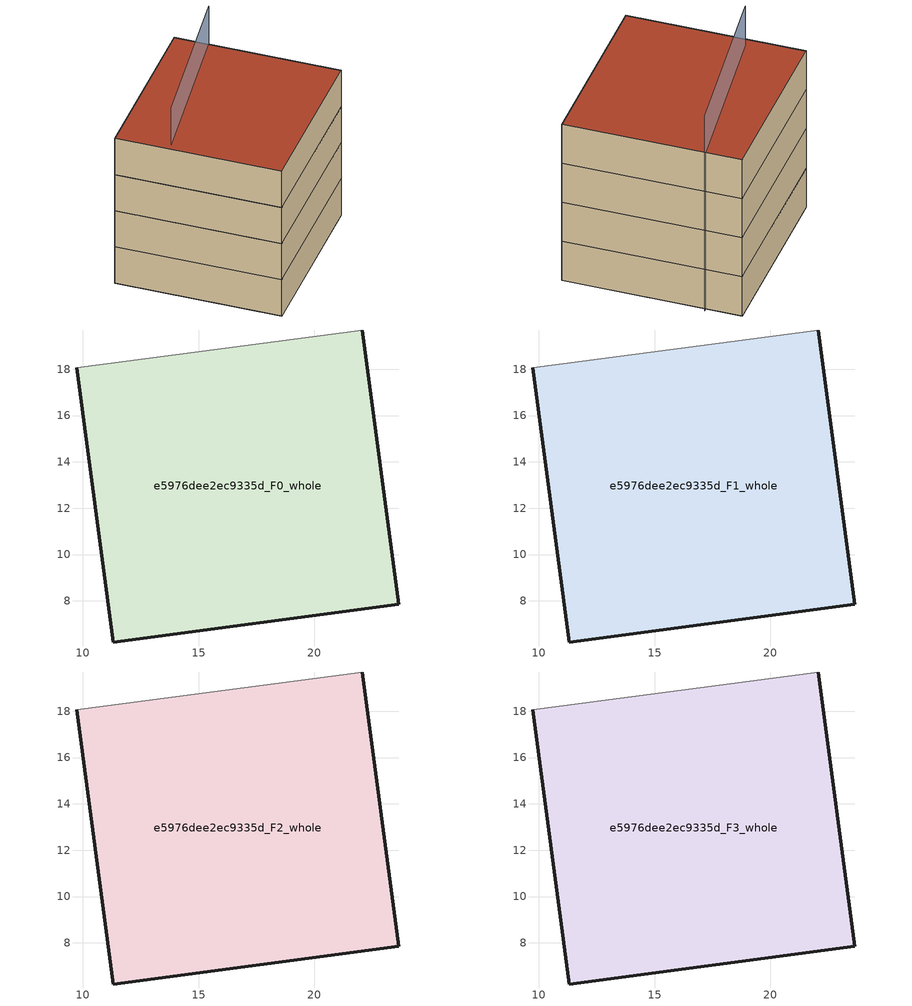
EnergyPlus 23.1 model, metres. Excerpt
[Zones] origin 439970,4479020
e5976dee2ec9335d_F0_whole
 floor ground (EU_floor_Construction): 23.64,7.87 22.07,19.7 9.74,18.05 11.32,6.22 z0
 wall outside (EU_wall_Construction): 22.07,19.7 23.64,7.87 11.32,6.22 9.74,18.05 z0:3
 wall adiabatic (EU_wall_Construction): 9.74,18.05 22.07,19.7 z0:3
e5976dee2ec9335d_F1_whole
 floor to e5976dee2ec9335d_F0_whole (EU_floor_Construction): 23.64,7.87 22.06,19.7 9.74,18.05 11.31,6.22 z3
 wall outside (EU_wall_Construction): 22.07,19.7 23.64,7.87 11.32,6.22 9.74,18.05 z3:6
 wall adiabatic (EU_wall_Construction): 9.74,18.05 22.07,19.7 z3:6
e5976dee2ec9335d_F2_whole
 floor to e5976dee2ec9335d_F1_whole (EU_floor_Construction): 23.64,7.87 22.06,19.7 9.74,18.05 11.31,6.22 z6
 wall outside (EU_wall_Construction): 22.07,19.7 23.64,7.87 11.32,6.22 9.74,18.05 z6:9
 wall adiabatic (EU_wall_Construction): 9.74,18.05 22.07,19.7 z6:9
e5976dee2ec9335d_F3_whole
 floor to e5976dee2ec9335d_F2_whole (EU_floor_Construction): 23.64,7.87 22.06,19.7 9.74,18.05 11.31,6.22 z9
 wall outside (EU_wall_Construction): 22.07,19.7 23.64,7.87 11.32,6.22 9.74,18.05 z9:12
 wall adiabatic (EU_wall_Construction): 9.74,18.05 22.07,19.7 z9:12
 roof outside (EU_roof_Construction): 22.07,19.7 23.64,7.87 11.32,6.22 9.74,18.05 z12
shading: 22.62,17.34 10.86,14.35 z0:15
[Building]
EU S2 Campaign: North Axis=0; Terrain=City; Solar Distribution=FullExterior
[Site:Location]
Madrid: Latitude=40.5; Longitude=-3.5; Time Zone=1; Elevation=609
[SizingPeriod:WeatherFileDays]
AnnualSizingPeriod: Begin Month=1; Begin Day of Month=1; End Month=12; End Day of Month=31; Day of Week for Start Day=Monday; Use Weather File Daylight Saving Period=No; Use Weather File Rain and Snow Indicators=No
[MATERIAL]
EU_InternalMass_Material: Roughness=MediumRough; Thickness=0.1; Conductivity=1; Density=1800; Specific Heat=900; Thermal Absorptance=0.9; Solar Absorptance=0.7; Visible Absorptance=0.7
[MATERIAL:NOMASS] Roughness=MediumRough; Thermal Absorptance=0.9; Solar Absorptance=0.7; Visible Absorptance=0.7
Name | Thermal Resistance
EU_wall_NoMass | 0.609216
EU_roof_NoMass | 0.513268
EU_floor_NoMass | 0.568163
[CONSTRUCTION]
EU_wall_Construction: EU_wall_NoMass
EU_roof_Construction: EU_roof_NoMass
EU_floor_Construction: EU_floor_NoMass
EU_InternalMass_Construction: EU_InternalMass_Material
[ZONE] Type=1; Multiplier=1; Ceiling Height=autocalculate; Volume=445.163; Floor Area=autocalculate; Part of Total Floor Area=Yes
e5976dee2ec9335d_F0_whole; e5976dee2ec9335d_F1_whole; e5976dee2ec9335d_F2_whole; e5976dee2ec9335d_F3_whole
[INTERNALMASS] Construction=EU_InternalMass_Construction; Surface Area=148.388
Name | Zone or ZoneList
e5976dee2ec9335d_F0_whole_EU_InternalMass | e5976dee2ec9335d_F0_whole
e5976dee2ec9335d_F1_whole_EU_InternalMass | e5976dee2ec9335d_F1_whole
e5976dee2ec9335d_F2_whole_EU_InternalMass | e5976dee2ec9335d_F2_whole
e5976dee2ec9335d_F3_whole_EU_InternalMass | e5976dee2ec9335d_F3_whole
[OTHEREQUIPMENT] Fuel Type=Electricity; Design Level Calculation Method=Watts/Area; Power per Zone Floor Area=1; Fraction Latent=0; Fraction Radiant=0; Fraction Lost=0; Carbon Dioxide Generation Rate=0; EndUse Subcategory=EU_Step8_InternalGains
Name | Zone or ZoneList or Space or SpaceList | Schedule
EU_Step8_InternalGain_e5976dee2ec9335d_F0_whole_f000 | e5976dee2ec9335d_F0_whole | EU_Step8_GainSchedule_e5976dee2ec9335d_F0_whole_f000
EU_Step8_InternalGain_e5976dee2ec9335d_F1_whole_f000 | e5976dee2ec9335d_F1_whole | EU_Step8_GainSchedule_e5976dee2ec9335d_F1_whole_f000
EU_Step8_InternalGain_e5976dee2ec9335d_F2_whole_f000 | e5976dee2ec9335d_F2_whole | EU_Step8_GainSchedule_e5976dee2ec9335d_F2_whole_f000
EU_Step8_InternalGain_e5976dee2ec9335d_F3_whole_f000 | e5976dee2ec9335d_F3_whole | EU_Step8_GainSchedule_e5976dee2ec9335d_F3_whole_f000
[ZONEVENTILATION:DESIGNFLOWRATE] Schedule=EU_AlwaysOn; Design Flow Rate Calculation Method=AirChanges/Hour; Air Changes per Hour=0.752966; Ventilation Type=Natural; Fan Pressure Rise=0; Fan Total Efficiency=1; Constant Term Coefficient=1; Temperature Term Coefficient=0; Velocity Term Coefficient=0; Velocity Squared Term Coefficient=0; Minimum Indoor Temperature=-100; Maximum Indoor Temperature=100; Delta Temperature=-100; Minimum Outdoor Temperature=-100; Maximum Outdoor Temperature=100; Maximum Wind Speed=40
Name | Zone or ZoneList or Space or SpaceList
EU_ConstantAir_e5976dee2ec9335d_F0_whole | e5976dee2ec9335d_F0_whole
EU_ConstantAir_e5976dee2ec9335d_F1_whole | e5976dee2ec9335d_F1_whole
EU_ConstantAir_e5976dee2ec9335d_F2_whole | e5976dee2ec9335d_F2_whole
EU_ConstantAir_e5976dee2ec9335d_F3_whole | e5976dee2ec9335d_F3_whole
[HVACTEMPLATE:THERMOSTAT] Constant Heating Setpoint=20; Constant Cooling Setpoint=50
EU_HeatOnly_e5976dee2ec9335d_F0_whole; EU_HeatOnly_e5976dee2ec9335d_F1_whole; EU_HeatOnly_e5976dee2ec9335d_F2_whole; EU_HeatOnly_e5976dee2ec9335d_F3_whole
[HVACTEMPLATE:ZONE:IDEALLOADSAIRSYSTEM] System Availability Schedule=EU_AlwaysOn; Maximum Heating Supply Air Temperature=50; Minimum Cooling Supply Air Temperature=13; Maximum Heating Supply Air Humidity Ratio=0.0156; Minimum Cooling Supply Air Humidity Ratio=0.0077; Heating Limit=NoLimit; Cooling Limit=NoLimit; Heating Availability Schedule=EU_AlwaysOn; Cooling Availability Schedule=EU_CoolingOff; Dehumidification Control Type=ConstantSensibleHeatRatio; Cooling Sensible Heat Ratio=0.7; Dehumidification Setpoint=60; Humidification Control Type=None; Humidification Setpoint=30; Outdoor Air Method=None; Outdoor Air Flow Rate per Person=0.00944; Outdoor Air Flow Rate per Zone Floor Area=0; Outdoor Air Flow Rate per Zone=0; Demand Controlled Ventilation Type=None; Outdoor Air Economizer Type=NoEconomizer; Heat Recovery Type=None; Sensible Heat Recovery Effectiveness=0.7; Latent Heat Recovery Effectiveness=0.65
Name | Template Thermostat
e5976dee2ec9335d_F0_whole | EU_HeatOnly_e5976dee2ec9335d_F0_whole
e5976dee2ec9335d_F1_whole | EU_HeatOnly_e5976dee2ec9335d_F1_whole
e5976dee2ec9335d_F2_whole | EU_HeatOnly_e5976dee2ec9335d_F2_whole
e5976dee2ec9335d_F3_whole | EU_HeatOnly_e5976dee2ec9335d_F3_whole
[SIZING:ZONE] Zone Cooling Design Supply Air Temperature Input Method=SupplyAirTemperature; Zone Cooling Design Supply Air Temperature=13; Zone Heating Design Supply Air Temperature Input Method=SupplyAirTemperature; Zone Heating Design Supply Air Temperature=50; Zone Cooling Design Supply Air Humidity Ratio=0.008; Zone Heating Design Supply Air Humidity Ratio=0.008; Cooling Design Air Flow Method=DesignDay; Cooling Design Air Flow Rate=0; Cooling Minimum Air Flow per Zone Floor Area=0.000762; Cooling Minimum Air Flow=0; Cooling Minimum Air Flow Fraction=0.2; Heating Design Air Flow Method=DesignDay; Heating Design Air Flow Rate=0; Heating Maximum Air Flow per Zone Floor Area=0.002032; Heating Maximum Air Flow=0.141576; Heating Maximum Air Flow Fraction=0.3; Account for Dedicated Outdoor Air System=No; Dedicated Outdoor Air System Control Strategy=NeutralSupplyAir; Dedicated Outdoor Air Low Setpoint Temperature for Design=autosize; Dedicated Outdoor Air High Setpoint Temperature for Design=autosize; Zone Load Sizing Method=Sensible Load Only No Latent Load; Zone Latent Cooling Design Supply Air Humidity Ratio Input Method=HumidityRatioDifference; Zone Cooling Design Supply Air Humidity Ratio Difference=0.005; Zone Latent Heating Design Supply Air Humidity Ratio Input Method=HumidityRatioDifference; Zone Humidification Design Supply Air Humidity Ratio Difference=0.005
e5976dee2ec9335d_F0_whole; e5976dee2ec9335d_F1_whole; e5976dee2ec9335d_F2_whole; e5976dee2ec9335d_F3_whole
[SCHEDULE:CONSTANT]
Name | Hourly Value
EU_AlwaysOn | 1
EU_CoolingOff | 0
[SCHEDULE:FILE] Column Number=1; Rows to Skip at Top=0; Number of Hours of Data=8760; Column Separator=Comma; Interpolate to Timestep=No; Minutes per Item=60; Adjust Schedule for Daylight Savings=Yes
Name | File
EU_Step8_GainSchedule_e5976dee2ec9335d_F0_whole_f000 | ../../schedules/e5976dee2ec9335d/e5976dee2ec9335d_F0_whole_f000_gain.csv
EU_Step8_GainSchedule_e5976dee2ec9335d_F1_whole_f000 | ../../schedules/e5976dee2ec9335d/e5976dee2ec9335d_F1_whole_f000_gain.csv
EU_Step8_GainSchedule_e5976dee2ec9335d_F2_whole_f000 | ../../schedules/e5976dee2ec9335d/e5976dee2ec9335d_F2_whole_f000_gain.csv
EU_Step8_GainSchedule_e5976dee2ec9335d_F3_whole_f000 | ../../schedules/e5976dee2ec9335d/e5976dee2ec9335d_F3_whole_f000_gain.csv
